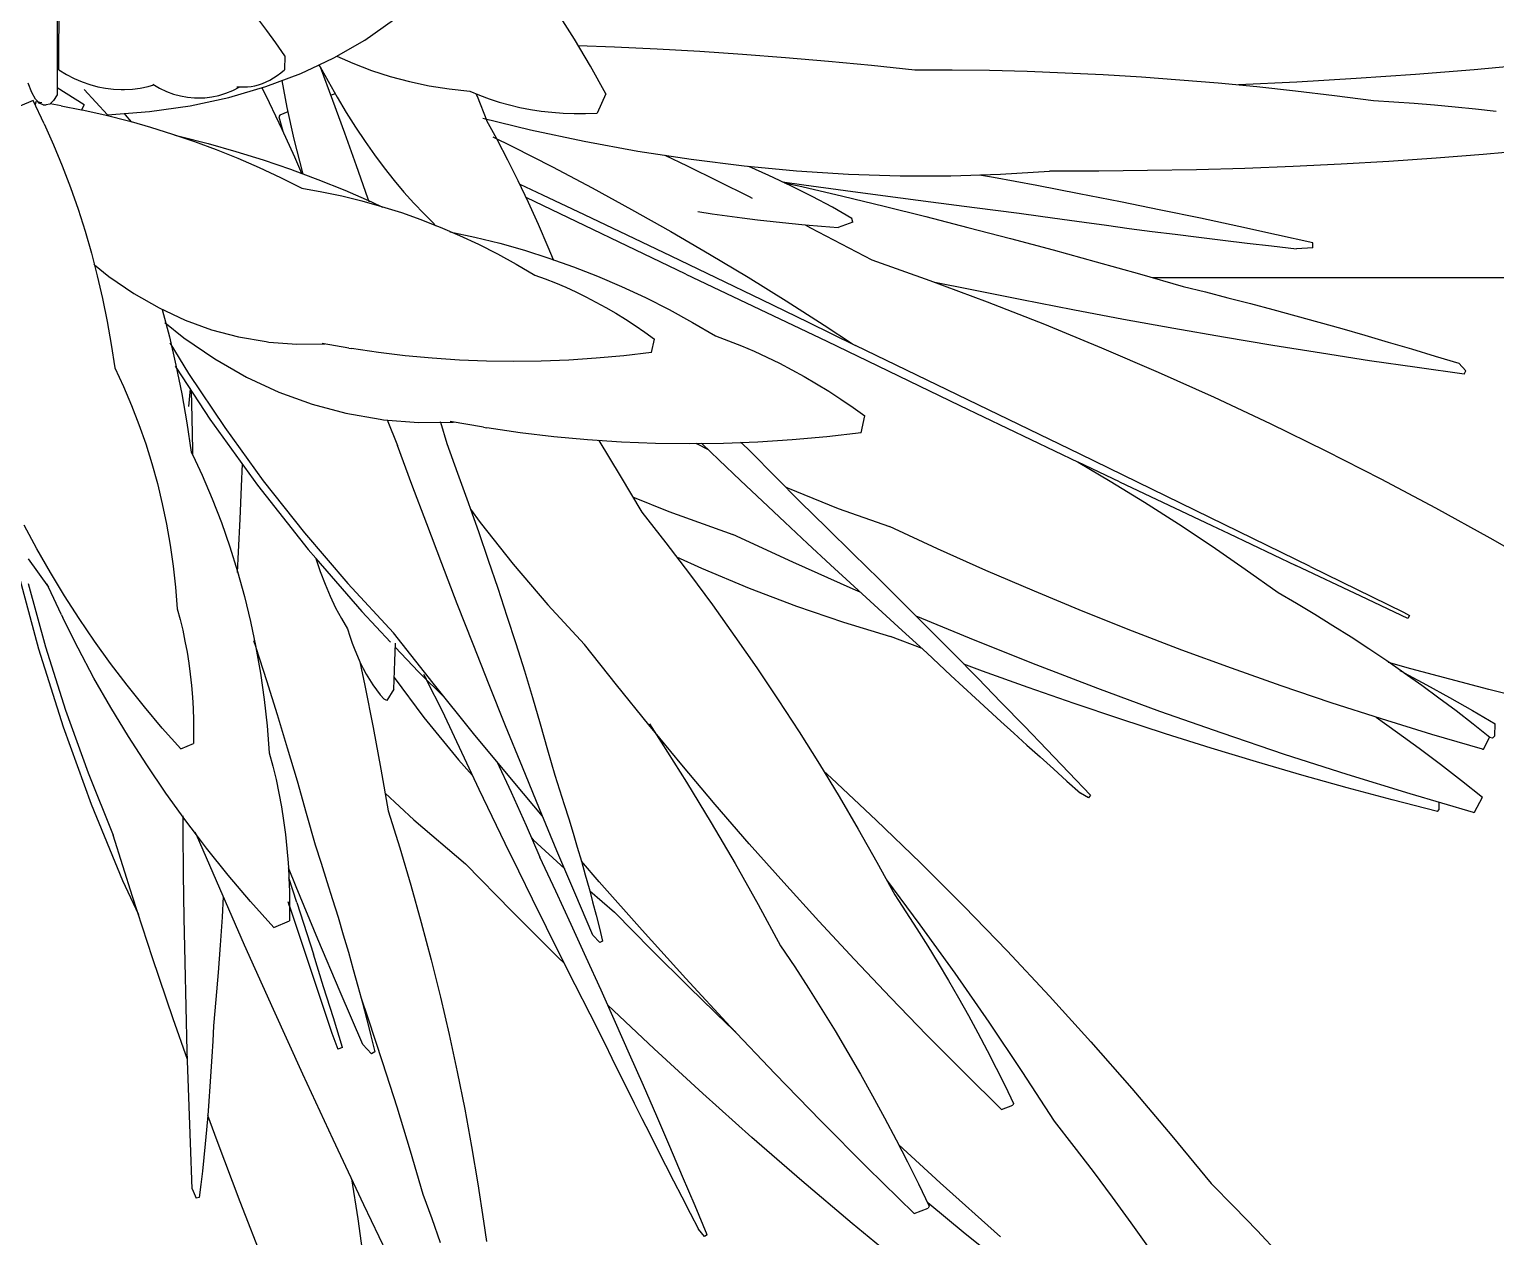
# Model space of a CAD drawing. Header units: metres. Extents: x 244.4 to 340.3, y -4.1 to 64.3.
# Drawn here: x 299.4045 to 299.8559, y 40.5047 to 40.8763 of the extents above; entities that cross this region are included whole.
import ezdxf

# ---------------------------------------------------------------- set-up
doc = ezdxf.new("R2010")
doc.units = ezdxf.units.M
doc.layers.add('Edges', color=7, linetype='Continuous')

msp = doc.modelspace()

# ---------------------------------------------------------------- linework, layer by layer
at = {"layer": 'Edges'}
for p, q in [((299.41357, 40.86388), (299.41373, 40.89042)), ((299.41311, 40.88217), (299.41308, 40.85619)), ((299.47763, 40.87601), (299.47486, 40.87962)), ((299.50776, 40.87302), (299.51665, 40.87925)), ((299.57237, 40.87328), (299.56733, 40.88122)), ((299.48039, 40.87218), (299.47763, 40.87601)), ((299.57725, 40.86504), (299.57237, 40.87328)), ((299.48314, 40.86813), (299.48039, 40.87218)), ((299.49822, 40.86751), (299.50776, 40.87302)), ((299.57349, 40.87138), (299.5847, 40.87095)), ((299.5847, 40.87095), (299.59777, 40.87033)), ((299.59777, 40.87033), (299.61089, 40.86957)), ((299.61089, 40.86957), (299.62406, 40.86869)), ((299.62406, 40.86869), (299.63727, 40.86769)), ((299.48314, 40.86813), (299.48312, 40.86389)), ((299.48806, 40.86272), (299.49356, 40.86531)), ((299.49356, 40.86531), (299.49377, 40.86541)), ((299.49409, 40.86475), (299.49356, 40.86531)), ((299.49377, 40.86541), (299.49822, 40.86751)), ((299.49377, 40.86541), (299.49409, 40.86475)), ((299.49409, 40.86475), (299.49786, 40.85455)), ((299.49409, 40.86475), (299.49648, 40.8604)), ((299.49919, 40.86807), (299.50412, 40.86587)), ((299.50412, 40.86587), (299.5098, 40.8637)), ((299.58197, 40.85651), (299.57725, 40.86504)), ((299.63727, 40.86769), (299.65051, 40.86655)), ((299.65051, 40.86655), (299.6638, 40.86529)), ((299.6638, 40.86529), (299.67712, 40.8639)), ((299.86733, 40.8655), (299.84933, 40.86388)), ((299.40529, 40.85688), (299.40413, 40.85971)), ((299.41357, 40.86388), (299.41597, 40.86244)), ((299.41597, 40.86244), (299.41837, 40.8612)), ((299.41837, 40.8612), (299.42077, 40.86015)), ((299.42077, 40.86015), (299.42318, 40.8593)), ((299.4751, 40.85927), (299.47625, 40.85966)), ((299.47625, 40.85966), (299.4774, 40.86014)), ((299.47728, 40.85868), (299.48806, 40.86272)), ((299.4774, 40.86014), (299.47854, 40.86072)), ((299.47854, 40.86072), (299.47969, 40.86138)), ((299.47969, 40.86138), (299.48083, 40.86212)), ((299.48083, 40.86212), (299.48198, 40.86296)), ((299.48198, 40.86296), (299.48312, 40.86389)), ((299.48223, 40.86053), (299.4838, 40.85227)), ((299.49648, 40.8604), (299.49926, 40.85549)), ((299.5098, 40.8637), (299.51561, 40.86182)), ((299.51561, 40.86182), (299.52155, 40.86024)), ((299.52155, 40.86024), (299.52762, 40.85896)), ((299.67712, 40.8639), (299.68859, 40.86388)), ((299.68859, 40.86388), (299.70013, 40.86371)), ((299.70013, 40.86371), (299.71172, 40.86341)), ((299.71172, 40.86341), (299.72338, 40.86297)), ((299.72338, 40.86297), (299.73509, 40.86239)), ((299.73509, 40.86239), (299.74685, 40.86167)), ((299.74685, 40.86167), (299.75865, 40.86082)), ((299.75865, 40.86082), (299.7705, 40.85982)), ((299.7705, 40.85982), (299.7824, 40.85869)), ((299.79468, 40.8601), (299.77669, 40.85923)), ((299.81301, 40.86118), (299.79468, 40.8601)), ((299.83122, 40.86244), (299.81301, 40.86118)), ((299.84933, 40.86388), (299.83122, 40.86244)), ((299.40644, 40.85483), (299.40529, 40.85688)), ((299.41308, 40.85619), (299.41198, 40.85437)), ((299.42145, 40.85307), (299.41309, 40.85834)), ((299.42135, 40.85777), (299.42856, 40.84998)), ((299.42318, 40.8593), (299.42559, 40.85864)), ((299.42559, 40.85864), (299.428, 40.85817)), ((299.428, 40.85817), (299.43041, 40.8579)), ((299.43041, 40.8579), (299.43282, 40.85782)), ((299.43282, 40.85782), (299.43381, 40.85782)), ((299.43381, 40.85782), (299.43623, 40.85793)), ((299.43623, 40.85793), (299.43864, 40.85825)), ((299.43864, 40.85825), (299.44106, 40.85875)), ((299.44106, 40.85875), (299.44283, 40.85926)), ((299.44249, 40.85946), (299.44463, 40.85823)), ((299.44463, 40.85823), (299.44678, 40.85721)), ((299.44678, 40.85721), (299.44894, 40.8564)), ((299.44894, 40.8564), (299.45109, 40.85581)), ((299.45109, 40.85581), (299.45325, 40.85542)), ((299.45325, 40.85542), (299.45541, 40.85525)), ((299.454, 40.85281), (299.46592, 40.85537)), ((299.45541, 40.85525), (299.4564, 40.85524)), ((299.4564, 40.85524), (299.45856, 40.85528)), ((299.45856, 40.85528), (299.46072, 40.85553)), ((299.46072, 40.85553), (299.46289, 40.85599)), ((299.46289, 40.85599), (299.46505, 40.85666)), ((299.46505, 40.85666), (299.46721, 40.85754)), ((299.46592, 40.85537), (299.47728, 40.85868)), ((299.46721, 40.85754), (299.4693, 40.85859)), ((299.46838, 40.85863), (299.46953, 40.85858)), ((299.46953, 40.85858), (299.47051, 40.85858)), ((299.47051, 40.85858), (299.47166, 40.85862)), ((299.47166, 40.85862), (299.47281, 40.85875)), ((299.47281, 40.85875), (299.47396, 40.85896)), ((299.47396, 40.85896), (299.4751, 40.85927)), ((299.47848, 40.85366), (299.47615, 40.85835)), ((299.4973, 40.85607), (299.4974, 40.85602)), ((299.4974, 40.85602), (299.49733, 40.85599)), ((299.49868, 40.85651), (299.4974, 40.85602)), ((299.49926, 40.85549), (299.50209, 40.85076)), ((299.52762, 40.85896), (299.53381, 40.85798)), ((299.53381, 40.85798), (299.54012, 40.8573)), ((299.54012, 40.8573), (299.5431, 40.85605)), ((299.54198, 40.85657), (299.542, 40.85651)), ((299.542, 40.85651), (299.54235, 40.85575)), ((299.54235, 40.85575), (299.54538, 40.84817)), ((299.5431, 40.85605), (299.54612, 40.85492)), ((299.58197, 40.85651), (299.57931, 40.85055)), ((299.7824, 40.85869), (299.79433, 40.85741)), ((299.79433, 40.85741), (299.80629, 40.856)), ((299.80629, 40.856), (299.81829, 40.85446)), ((299.40571, 40.85439), (299.40164, 40.85268)), ((299.40912, 40.84725), (299.40571, 40.85439)), ((299.40655, 40.85408), (299.40633, 40.85308)), ((299.40721, 40.85397), (299.40644, 40.85483)), ((299.40655, 40.85408), (299.4084, 40.85377)), ((299.40759, 40.85355), (299.40721, 40.85397)), ((299.40873, 40.85304), (299.40759, 40.85355)), ((299.40873, 40.85304), (299.40973, 40.85305)), ((299.41086, 40.85332), (299.40973, 40.85305)), ((299.41089, 40.85335), (299.41086, 40.85332)), ((299.41198, 40.85437), (299.41089, 40.85335)), ((299.41435, 40.85278), (299.41089, 40.85335)), ((299.41435, 40.85278), (299.42058, 40.85153)), ((299.42145, 40.85307), (299.42058, 40.85153)), ((299.42058, 40.85153), (299.42127, 40.85143)), ((299.42127, 40.85143), (299.42815, 40.84989)), ((299.42856, 40.84998), (299.44153, 40.85102)), ((299.44153, 40.85102), (299.454, 40.85281)), ((299.48238, 40.84545), (299.47848, 40.85366)), ((299.4841, 40.85091), (299.48159, 40.84994)), ((299.4838, 40.85227), (299.48598, 40.84248)), ((299.49786, 40.85455), (299.50154, 40.84443)), ((299.50209, 40.85076), (299.50495, 40.8462)), ((299.54612, 40.85492), (299.5492, 40.85392)), ((299.5492, 40.85392), (299.55234, 40.85304)), ((299.55234, 40.85304), (299.55553, 40.85229)), ((299.55553, 40.85229), (299.55877, 40.85166)), ((299.55877, 40.85166), (299.56206, 40.85117)), ((299.56206, 40.85117), (299.56541, 40.85079)), ((299.56541, 40.85079), (299.56881, 40.85054)), ((299.81829, 40.85446), (299.82454, 40.85405)), ((299.82454, 40.85405), (299.83081, 40.85358)), ((299.83081, 40.85358), (299.8371, 40.85305)), ((299.8371, 40.85305), (299.84341, 40.85247)), ((299.84341, 40.85247), (299.84973, 40.85183)), ((299.84973, 40.85183), (299.85607, 40.85113)), ((299.40912, 40.84725), (299.41198, 40.84081)), ((299.42815, 40.84989), (299.435, 40.84815)), ((299.43369, 40.85039), (299.43454, 40.84937)), ((299.43454, 40.84937), (299.43596, 40.84778)), ((299.435, 40.84815), (299.43584, 40.84791)), ((299.43584, 40.84791), (299.44181, 40.84623)), ((299.44181, 40.84623), (299.44858, 40.84411)), ((299.48159, 40.84994), (299.48132, 40.8494)), ((299.48132, 40.8494), (299.48259, 40.84498)), ((299.50495, 40.8462), (299.50786, 40.84184)), ((299.54413, 40.84902), (299.55882, 40.84544)), ((299.54839, 40.84266), (299.54538, 40.84817)), ((299.56881, 40.85054), (299.57226, 40.85042)), ((299.57226, 40.85042), (299.57576, 40.85042)), ((299.57576, 40.85042), (299.57931, 40.85055)), ((299.44858, 40.84411), (299.45532, 40.84181)), ((299.44932, 40.84371), (299.45102, 40.84333)), ((299.45102, 40.84333), (299.45957, 40.84117)), ((299.45532, 40.84181), (299.46201, 40.83932)), ((299.48622, 40.83698), (299.48238, 40.84545)), ((299.48598, 40.84248), (299.48858, 40.83219)), ((299.50154, 40.84443), (299.50513, 40.83442)), ((299.50786, 40.84184), (299.5108, 40.83765)), ((299.54717, 40.84326), (299.55329, 40.84024)), ((299.54864, 40.8422), (299.54839, 40.84266)), ((299.55186, 40.83603), (299.54864, 40.8422)), ((299.55882, 40.84544), (299.57532, 40.84191)), ((299.57532, 40.84191), (299.5918, 40.83886)), ((299.41198, 40.84081), (299.41467, 40.83429)), ((299.45957, 40.84117), (299.46807, 40.83877)), ((299.46201, 40.83932), (299.46866, 40.83663)), ((299.46807, 40.83877), (299.47653, 40.83613)), ((299.5108, 40.83765), (299.51377, 40.83365)), ((299.55329, 40.84024), (299.56558, 40.83397)), ((299.5918, 40.83886), (299.60821, 40.83632)), ((299.60011, 40.83757), (299.60701, 40.83429)), ((299.85209, 40.83784), (299.83758, 40.83668)), ((299.8665, 40.83914), (299.85209, 40.83784)), ((299.41467, 40.83429), (299.41718, 40.82769)), ((299.46866, 40.83663), (299.47527, 40.83376)), ((299.47527, 40.83376), (299.48184, 40.8307)), ((299.47653, 40.83613), (299.48494, 40.83325)), ((299.48494, 40.83325), (299.48839, 40.83197)), ((299.48839, 40.83197), (299.48622, 40.83698)), ((299.50513, 40.83442), (299.50862, 40.82449)), ((299.51377, 40.83365), (299.51679, 40.82984)), ((299.55503, 40.82965), (299.55186, 40.83603)), ((299.56558, 40.83397), (299.5778, 40.82752)), ((299.60701, 40.83429), (299.62608, 40.82491)), ((299.60821, 40.83632), (299.62452, 40.83427)), ((299.62452, 40.83427), (299.64071, 40.83274)), ((299.6322, 40.83137), (299.62597, 40.83414)), ((299.64071, 40.83274), (299.65673, 40.83171)), ((299.7035, 40.8317), (299.71855, 40.83272)), ((299.7337, 40.8327), (299.71855, 40.83272)), ((299.74877, 40.83283), (299.7337, 40.8327)), ((299.76377, 40.83311), (299.74877, 40.83283)), ((299.7787, 40.83353), (299.76377, 40.83311)), ((299.79354, 40.8341), (299.7787, 40.83353)), ((299.80831, 40.83481), (299.79354, 40.8341)), ((299.82299, 40.83567), (299.80831, 40.83481)), ((299.83758, 40.83668), (299.82299, 40.83567)), ((299.48184, 40.8307), (299.48836, 40.82745)), ((299.48839, 40.83197), (299.48867, 40.83186)), ((299.48858, 40.83219), (299.48867, 40.83186)), ((299.48867, 40.83186), (299.49329, 40.83014)), ((299.49329, 40.83014), (299.5016, 40.82679)), ((299.51679, 40.82984), (299.51983, 40.82621)), ((299.55815, 40.82307), (299.55503, 40.82965)), ((299.55549, 40.82867), (299.56254, 40.82535)), ((299.63896, 40.82817), (299.6322, 40.83137)), ((299.6364, 40.82938), (299.64298, 40.82845)), ((299.63698, 40.82911), (299.64231, 40.8279)), ((299.64547, 40.8249), (299.63896, 40.82817)), ((299.64298, 40.82845), (299.65574, 40.82668)), ((299.65673, 40.83171), (299.67256, 40.83119)), ((299.67256, 40.83119), (299.68816, 40.83119)), ((299.68816, 40.83119), (299.7035, 40.8317)), ((299.70134, 40.8307), (299.69704, 40.83148)), ((299.71466, 40.82821), (299.70134, 40.8307)), ((299.7277, 40.82572), (299.71466, 40.82821)), ((299.41718, 40.82769), (299.41951, 40.821)), ((299.48836, 40.82745), (299.49457, 40.82636)), ((299.49457, 40.82636), (299.50074, 40.82506)), ((299.50074, 40.82506), (299.50688, 40.82355)), ((299.5016, 40.82679), (299.50985, 40.8232)), ((299.50688, 40.82355), (299.51298, 40.82183)), ((299.50862, 40.82449), (299.50893, 40.8236)), ((299.50893, 40.8236), (299.50905, 40.82326)), ((299.51983, 40.82621), (299.52292, 40.82277)), ((299.60661, 40.80096), (299.55746, 40.82453)), ((299.56254, 40.82535), (299.57533, 40.8193)), ((299.5778, 40.82752), (299.58993, 40.8209)), ((299.62608, 40.82491), (299.62707, 40.8244)), ((299.64231, 40.8279), (299.65492, 40.82494)), ((299.65172, 40.82155), (299.64547, 40.8249)), ((299.65492, 40.82494), (299.66766, 40.82187)), ((299.65574, 40.82668), (299.66875, 40.82493)), ((299.66875, 40.82493), (299.682, 40.82319)), ((299.74044, 40.82321), (299.7277, 40.82572)), ((299.41951, 40.821), (299.42166, 40.81424)), ((299.50985, 40.8232), (299.51324, 40.82162)), ((299.51298, 40.82183), (299.51904, 40.81991)), ((299.51904, 40.81991), (299.52505, 40.81778)), ((299.52292, 40.82277), (299.52604, 40.81952)), ((299.52604, 40.81952), (299.52919, 40.81645)), ((299.56123, 40.81629), (299.55815, 40.82307)), ((299.57533, 40.8193), (299.58849, 40.81304)), ((299.58993, 40.8209), (299.60197, 40.81411)), ((299.61033, 40.82026), (299.61477, 40.81957)), ((299.61477, 40.81957), (299.61931, 40.81891)), ((299.65771, 40.81812), (299.65172, 40.82155)), ((299.66766, 40.82187), (299.6805, 40.81869)), ((299.682, 40.82319), (299.69548, 40.82147)), ((299.69548, 40.82147), (299.70919, 40.81976)), ((299.70919, 40.81976), (299.71576, 40.81881)), ((299.75288, 40.8207), (299.74044, 40.82321)), ((299.76502, 40.81817), (299.75288, 40.8207)), ((299.52505, 40.81778), (299.52939, 40.81608)), ((299.52919, 40.81645), (299.52939, 40.81608)), ((299.52939, 40.81608), (299.52952, 40.81584)), ((299.52939, 40.81608), (299.53102, 40.81545)), ((299.53102, 40.81545), (299.53694, 40.81291)), ((299.56425, 40.80931), (299.56123, 40.81629)), ((299.61931, 40.81891), (299.62394, 40.81829)), ((299.62394, 40.81829), (299.62866, 40.81771)), ((299.62866, 40.81771), (299.63347, 40.81715)), ((299.63347, 40.81715), (299.63836, 40.81664)), ((299.63836, 40.81664), (299.64334, 40.81616)), ((299.64334, 40.81616), (299.64841, 40.81571)), ((299.64334, 40.81616), (299.64504, 40.81526)), ((299.64504, 40.81526), (299.66388, 40.80535)), ((299.64841, 40.81571), (299.65355, 40.8153)), ((299.65799, 40.81694), (299.65355, 40.8153)), ((299.65799, 40.81694), (299.65771, 40.81812)), ((299.6805, 40.81869), (299.69345, 40.81538)), ((299.69345, 40.81538), (299.70651, 40.81197)), ((299.71576, 40.81881), (299.72242, 40.81787)), ((299.72242, 40.81787), (299.7292, 40.81693)), ((299.7292, 40.81693), (299.73607, 40.816)), ((299.73607, 40.816), (299.74304, 40.81507)), ((299.74304, 40.81507), (299.75012, 40.81415)), ((299.77686, 40.81564), (299.76502, 40.81817)), ((299.7884, 40.81311), (299.77686, 40.81564)), ((299.42166, 40.81424), (299.42363, 40.80741)), ((299.53396, 40.81396), (299.54165, 40.81234)), ((299.53694, 40.81291), (299.54282, 40.81016)), ((299.54165, 40.81234), (299.54931, 40.81046)), ((299.54282, 40.81016), (299.54864, 40.80721)), ((299.54931, 40.81046), (299.55692, 40.80831)), ((299.58849, 40.81304), (299.60198, 40.80659)), ((299.60197, 40.81411), (299.61392, 40.80714)), ((299.70651, 40.81197), (299.71968, 40.80845)), ((299.75012, 40.81415), (299.75729, 40.81324)), ((299.75729, 40.81324), (299.76456, 40.81233)), ((299.76456, 40.81233), (299.77192, 40.81143)), ((299.77192, 40.81143), (299.77938, 40.81054)), ((299.77938, 40.81054), (299.78693, 40.80965)), ((299.79963, 40.81057), (299.7884, 40.81311)), ((299.79959, 40.80904), (299.79963, 40.81057)), ((299.42363, 40.80741), (299.42543, 40.80049)), ((299.54864, 40.80721), (299.55441, 40.80406)), ((299.55692, 40.80831), (299.56448, 40.80591)), ((299.56587, 40.80542), (299.56425, 40.80931)), ((299.56448, 40.80591), (299.57199, 40.80325)), ((299.60198, 40.80659), (299.6158, 40.79994)), ((299.61392, 40.80714), (299.62578, 40.80001)), ((299.71968, 40.80845), (299.73294, 40.80481)), ((299.78693, 40.80965), (299.79458, 40.80877)), ((299.79959, 40.80904), (299.79458, 40.80877)), ((299.42434, 40.80402), (299.42456, 40.80385)), ((299.42456, 40.80385), (299.42904, 40.80025)), ((299.55441, 40.80406), (299.56013, 40.80071)), ((299.56596, 40.80519), (299.56587, 40.80542)), ((299.57199, 40.80325), (299.57944, 40.80034)), ((299.60661, 40.80096), (299.64998, 40.78031)), ((299.66388, 40.80535), (299.68169, 40.79905)), ((299.73294, 40.80481), (299.74629, 40.80106)), ((299.74629, 40.80106), (299.75974, 40.79721)), ((299.42543, 40.80049), (299.42705, 40.7935)), ((299.42904, 40.80025), (299.43664, 40.79504)), ((299.56013, 40.80071), (299.56332, 40.79954)), ((299.56332, 40.79954), (299.56648, 40.79828)), ((299.56648, 40.79828), (299.56963, 40.79693)), ((299.56963, 40.79693), (299.57275, 40.7955)), ((299.57944, 40.80034), (299.58683, 40.79717)), ((299.58683, 40.79717), (299.59417, 40.79374)), ((299.6158, 40.79994), (299.6299, 40.79313)), ((299.62578, 40.80001), (299.63754, 40.79272)), ((299.68169, 40.79905), (299.6994, 40.79244)), ((299.69416, 40.79621), (299.68328, 40.79845)), ((299.75013, 40.79996), (300.4724, 40.79996)), ((299.75974, 40.79721), (299.76657, 40.79549)), ((299.42705, 40.7935), (299.42849, 40.78644)), ((299.43664, 40.79504), (299.44445, 40.79057)), ((299.57275, 40.7955), (299.57585, 40.79399)), ((299.57585, 40.79399), (299.57893, 40.79238)), ((299.57893, 40.79238), (299.58199, 40.7907)), ((299.59417, 40.79374), (299.60144, 40.79006)), ((299.6299, 40.79313), (299.64427, 40.78616)), ((299.63754, 40.79272), (299.6492, 40.78525)), ((299.71004, 40.79303), (299.69416, 40.79621)), ((299.6994, 40.79244), (299.71702, 40.78554)), ((299.72579, 40.78998), (299.71004, 40.79303)), ((299.76657, 40.79549), (299.77346, 40.79373)), ((299.77346, 40.79373), (299.78039, 40.79192)), ((299.44445, 40.79057), (299.45245, 40.78685)), ((299.44543, 40.79012), (299.44762, 40.78167)), ((299.58199, 40.7907), (299.58503, 40.78893)), ((299.58503, 40.78893), (299.58805, 40.78707)), ((299.60144, 40.79006), (299.60865, 40.78612)), ((299.74138, 40.78705), (299.72579, 40.78998)), ((299.78039, 40.79192), (299.78736, 40.79006)), ((299.78736, 40.79006), (299.79437, 40.78816)), ((299.79437, 40.78816), (299.80143, 40.78621)), ((299.42849, 40.78644), (299.42975, 40.77931)), ((299.44627, 40.78608), (299.45212, 40.78137)), ((299.45245, 40.78685), (299.46062, 40.78387)), ((299.46062, 40.78387), (299.46894, 40.78166)), ((299.58805, 40.78707), (299.59104, 40.78513)), ((299.59104, 40.78513), (299.59401, 40.7831)), ((299.59401, 40.7831), (299.59695, 40.78099)), ((299.60865, 40.78612), (299.61579, 40.78194)), ((299.64427, 40.78616), (299.65886, 40.77904)), ((299.6492, 40.78525), (299.65795, 40.77948)), ((299.71702, 40.78554), (299.73455, 40.77834)), ((299.75683, 40.78425), (299.74138, 40.78705)), ((299.77212, 40.78158), (299.75683, 40.78425)), ((299.80143, 40.78621), (299.80852, 40.78421)), ((299.80852, 40.78421), (299.81565, 40.78217)), ((299.42975, 40.77931), (299.43082, 40.77211)), ((299.44762, 40.78167), (299.44964, 40.77294)), ((299.4478, 40.77985), (299.45354, 40.77041)), ((299.45212, 40.78137), (299.46162, 40.77487)), ((299.46894, 40.78166), (299.47741, 40.78021)), ((299.47741, 40.78021), (299.47826, 40.78007)), ((299.47826, 40.78007), (299.48684, 40.77939)), ((299.48684, 40.77939), (299.49549, 40.77948)), ((299.50287, 40.77819), (299.49467, 40.77962)), ((299.59606, 40.77686), (299.59695, 40.78099)), ((299.61579, 40.78194), (299.61976, 40.78047)), ((299.61976, 40.78047), (299.62371, 40.7789)), ((299.62371, 40.7789), (299.62764, 40.77723)), ((299.64998, 40.78031), (299.69092, 40.76059)), ((299.72799, 40.74555), (299.65886, 40.77904)), ((299.78727, 40.77904), (299.77212, 40.78158)), ((299.80225, 40.77663), (299.78727, 40.77904)), ((299.81565, 40.78217), (299.82282, 40.78008)), ((299.82282, 40.78008), (299.83003, 40.77795)), ((299.46162, 40.77487), (299.47137, 40.76928)), ((299.50287, 40.77819), (299.50373, 40.77805)), ((299.51197, 40.77684), (299.50373, 40.77805)), ((299.52025, 40.77586), (299.51197, 40.77684)), ((299.52856, 40.77509), (299.52025, 40.77586)), ((299.5369, 40.77454), (299.52856, 40.77509)), ((299.54527, 40.77421), (299.5369, 40.77454)), ((299.55367, 40.7741), (299.54527, 40.77421)), ((299.5621, 40.77421), (299.55367, 40.7741)), ((299.57055, 40.77454), (299.5621, 40.77421)), ((299.57903, 40.7751), (299.57055, 40.77454)), ((299.58753, 40.77587), (299.57903, 40.7751)), ((299.59606, 40.77686), (299.58753, 40.77587)), ((299.62764, 40.77723), (299.63154, 40.77544)), ((299.63154, 40.77544), (299.63541, 40.77355)), ((299.73455, 40.77834), (299.75197, 40.77085)), ((299.81708, 40.77434), (299.80225, 40.77663)), ((299.83174, 40.77219), (299.81708, 40.77434)), ((299.83003, 40.77795), (299.83727, 40.77577)), ((299.83727, 40.77577), (299.84454, 40.77355)), ((299.43082, 40.77211), (299.43349, 40.76639)), ((299.44944, 40.77261), (299.44983, 40.77202)), ((299.44964, 40.77294), (299.45144, 40.76413)), ((299.44983, 40.77202), (299.46013, 40.75632)), ((299.45354, 40.77041), (299.46466, 40.75373)), ((299.63541, 40.77355), (299.63926, 40.77155)), ((299.63926, 40.77155), (299.64308, 40.76944)), ((299.64308, 40.76944), (299.64687, 40.76723)), ((299.75197, 40.77085), (299.76929, 40.76307)), ((299.84624, 40.77016), (299.83174, 40.77219)), ((299.84674, 40.77126), (299.84454, 40.77355)), ((299.84624, 40.77016), (299.84674, 40.77126)), ((299.43349, 40.76639), (299.43597, 40.76059)), ((299.45399, 40.76568), (299.4535, 40.76027)), ((299.45466, 40.75672), (299.4544, 40.76505)), ((299.47137, 40.76928), (299.48136, 40.76463)), ((299.64687, 40.76723), (299.65064, 40.76491)), ((299.65064, 40.76491), (299.65437, 40.76249)), ((299.43597, 40.76059), (299.43825, 40.75469)), ((299.45144, 40.76413), (299.45301, 40.75522)), ((299.48136, 40.76463), (299.49156, 40.76092)), ((299.49156, 40.76092), (299.50195, 40.75816)), ((299.65437, 40.76249), (299.65808, 40.75996)), ((299.69092, 40.76059), (299.72739, 40.74314)), ((299.76929, 40.76307), (299.78649, 40.755)), ((299.45481, 40.74681), (299.45466, 40.75672)), ((299.46013, 40.75632), (299.47476, 40.73603)), ((299.50195, 40.75816), (299.51251, 40.75635)), ((299.51251, 40.75635), (299.51358, 40.75617)), ((299.51358, 40.75617), (299.52429, 40.75532)), ((299.51466, 40.75618), (299.5147, 40.75609)), ((299.5147, 40.75609), (299.51787, 40.74828)), ((299.65808, 40.75996), (299.66175, 40.75733)), ((299.66063, 40.75217), (299.66175, 40.75733)), ((299.43825, 40.75469), (299.44034, 40.74872)), ((299.45301, 40.75522), (299.45436, 40.74623)), ((299.46466, 40.75373), (299.47654, 40.73737)), ((299.52429, 40.75532), (299.53509, 40.75543)), ((299.531, 40.75558), (299.53105, 40.75539)), ((299.53105, 40.75539), (299.53301, 40.7488)), ((299.54431, 40.75383), (299.53406, 40.75561)), ((299.54431, 40.75383), (299.54537, 40.75365)), ((299.55566, 40.75215), (299.54537, 40.75365)), ((299.56599, 40.75091), (299.55566, 40.75215)), ((299.66063, 40.75217), (299.65, 40.75093)), ((299.78649, 40.755), (299.80358, 40.74664)), ((299.44034, 40.74872), (299.44224, 40.74265)), ((299.45481, 40.74525), (299.45481, 40.74681)), ((299.5223, 40.73625), (299.51787, 40.74828)), ((299.53301, 40.7488), (299.53637, 40.73969)), ((299.57637, 40.74995), (299.56599, 40.75091)), ((299.58678, 40.74927), (299.57637, 40.74995)), ((299.57975, 40.74984), (299.57982, 40.74973)), ((299.57982, 40.74973), (299.58641, 40.73889)), ((299.59723, 40.74886), (299.58678, 40.74927)), ((299.60772, 40.74872), (299.59723, 40.74886)), ((299.61824, 40.74886), (299.60772, 40.74872)), ((299.60978, 40.74894), (299.61014, 40.74875)), ((299.61014, 40.74875), (299.61344, 40.74705)), ((299.61144, 40.74896), (299.61164, 40.74877)), ((299.61164, 40.74877), (299.61681, 40.74381)), ((299.6288, 40.74928), (299.61824, 40.74886)), ((299.62349, 40.74929), (299.6237, 40.74908)), ((299.6237, 40.74908), (299.62637, 40.74648)), ((299.63938, 40.74996), (299.6288, 40.74928)), ((299.65, 40.75093), (299.63938, 40.74996)), ((299.44224, 40.74265), (299.44395, 40.7365)), ((299.45436, 40.74623), (299.45481, 40.74525)), ((299.45481, 40.74525), (299.45769, 40.7391)), ((299.47, 40.74263), (299.46975, 40.73564)), ((299.61681, 40.74381), (299.62344, 40.7375)), ((299.62637, 40.74648), (299.63435, 40.73852)), ((299.72739, 40.74314), (299.73727, 40.73727)), ((299.74016, 40.73707), (299.72739, 40.74314)), ((299.79881, 40.71102), (299.72799, 40.74555)), ((299.80358, 40.74664), (299.82055, 40.73799)), ((299.45769, 40.7391), (299.46078, 40.73185)), ((299.53637, 40.73969), (299.53961, 40.73068)), ((299.58641, 40.73889), (299.59303, 40.72768)), ((299.63435, 40.73852), (299.64182, 40.73089)), ((299.82055, 40.73799), (299.83739, 40.72907)), ((299.44395, 40.7365), (299.44546, 40.73027)), ((299.46975, 40.73564), (299.46932, 40.72551)), ((299.47476, 40.73603), (299.49035, 40.71627)), ((299.47654, 40.73737), (299.48918, 40.72137)), ((299.52684, 40.72411), (299.5223, 40.73625)), ((299.62344, 40.7375), (299.63019, 40.7311)), ((299.63729, 40.73552), (299.63795, 40.73522)), ((299.63795, 40.73522), (299.65349, 40.72889)), ((299.73727, 40.73727), (299.74782, 40.73077)), ((299.74016, 40.73707), (299.76854, 40.72362)), ((299.44546, 40.73027), (299.44677, 40.72397)), ((299.46078, 40.73185), (299.46363, 40.72449)), ((299.53961, 40.73068), (299.54034, 40.72864)), ((299.59023, 40.73242), (299.6014, 40.72787)), ((299.63019, 40.7311), (299.63707, 40.72464)), ((299.65006, 40.72287), (299.64182, 40.73089)), ((299.65349, 40.72889), (299.66929, 40.7233)), ((299.74782, 40.73077), (299.75826, 40.72408)), ((299.83739, 40.72907), (299.8541, 40.71986)), ((299.46363, 40.72449), (299.46624, 40.71703)), ((299.46932, 40.72551), (299.46884, 40.71551)), ((299.54034, 40.72864), (299.54334, 40.72451)), ((299.54034, 40.72864), (299.54276, 40.72178)), ((299.54334, 40.72451), (299.55346, 40.71169)), ((299.59303, 40.72768), (299.60045, 40.71825)), ((299.6014, 40.72787), (299.62112, 40.72089)), ((299.63707, 40.72464), (299.64407, 40.7181)), ((299.40685, 40.71639), (299.40291, 40.72374)), ((299.44677, 40.72397), (299.44789, 40.71758)), ((299.48918, 40.72137), (299.50255, 40.70576)), ((299.53149, 40.71187), (299.52684, 40.72411)), ((299.54276, 40.72178), (299.5458, 40.71299)), ((299.63959, 40.71233), (299.62112, 40.72089)), ((299.65815, 40.71493), (299.65006, 40.72287)), ((299.68408, 40.71645), (299.66929, 40.7233)), ((299.75826, 40.72408), (299.76859, 40.71722)), ((299.76854, 40.72362), (299.7738, 40.7211)), ((299.7738, 40.7211), (299.79444, 40.71127)), ((299.8541, 40.71986), (299.87067, 40.71038)), ((299.41099, 40.70914), (299.40685, 40.71639)), ((299.44789, 40.71758), (299.44882, 40.71112)), ((299.46624, 40.71703), (299.46861, 40.70946)), ((299.46884, 40.71551), (299.46849, 40.70918)), ((299.49035, 40.71627), (299.49268, 40.71357)), ((299.60045, 40.71825), (299.6077, 40.70874)), ((299.64407, 40.7181), (299.65119, 40.71149)), ((299.69896, 40.7098), (299.68408, 40.71645)), ((299.76859, 40.71722), (299.77881, 40.71018)), ((299.40412, 40.71337), (299.4104, 40.70459)), ((299.44882, 40.71112), (299.44955, 40.70458)), ((299.49268, 40.71357), (299.4927, 40.71348)), ((299.4927, 40.71348), (299.49407, 40.70942)), ((299.4927, 40.71348), (299.50687, 40.6971)), ((299.53625, 40.69953), (299.53149, 40.71187)), ((299.5458, 40.71299), (299.54873, 40.7043)), ((299.55346, 40.71169), (299.56417, 40.69918)), ((299.60371, 40.71396), (299.61145, 40.71044)), ((299.65817, 40.70404), (299.63959, 40.71233)), ((299.65119, 40.71149), (299.65843, 40.70482)), ((299.66611, 40.70707), (299.65815, 40.71493)), ((299.81441, 40.70182), (299.79444, 40.71127)), ((299.79881, 40.71102), (299.82754, 40.69694)), ((299.4009, 40.70978), (299.40736, 40.68561)), ((299.41532, 40.70199), (299.41099, 40.70914)), ((299.46861, 40.70946), (299.47074, 40.70178)), ((299.49407, 40.70942), (299.49554, 40.70553)), ((299.6077, 40.70874), (299.61479, 40.69915)), ((299.61145, 40.71044), (299.62607, 40.70434)), ((299.67392, 40.69931), (299.66611, 40.70707)), ((299.71392, 40.70336), (299.69896, 40.7098)), ((299.77881, 40.71018), (299.78891, 40.70297)), ((299.40421, 40.70575), (299.40951, 40.68624)), ((299.4104, 40.70459), (299.40996, 40.70553)), ((299.41438, 40.69611), (299.4104, 40.70459)), ((299.41985, 40.69495), (299.41532, 40.70199)), ((299.44955, 40.70458), (299.45008, 40.69797)), ((299.47074, 40.70178), (299.47262, 40.69401)), ((299.49554, 40.70553), (299.49711, 40.70183)), ((299.49711, 40.70183), (299.4988, 40.6983)), ((299.50255, 40.70576), (299.51661, 40.69056)), ((299.54873, 40.7043), (299.55156, 40.69572)), ((299.62607, 40.70434), (299.64065, 40.6988)), ((299.66026, 40.70314), (299.65817, 40.70404)), ((299.65843, 40.70482), (299.66578, 40.69807)), ((299.72897, 40.69712), (299.71392, 40.70336)), ((299.78891, 40.70297), (299.79459, 40.69967)), ((299.82891, 40.695), (299.81441, 40.70182)), ((299.45008, 40.69797), (299.45095, 40.69469)), ((299.4988, 40.6983), (299.50059, 40.69495)), ((299.54111, 40.68709), (299.53625, 40.69953)), ((299.56417, 40.69918), (299.57543, 40.68701)), ((299.61479, 40.69915), (299.62171, 40.68949)), ((299.64065, 40.6988), (299.65517, 40.69382)), ((299.66578, 40.69807), (299.67324, 40.69127)), ((299.68159, 40.69164), (299.67392, 40.69931)), ((299.79459, 40.69967), (299.80023, 40.6963)), ((299.41438, 40.69611), (299.41484, 40.69514)), ((299.41951, 40.68584), (299.41484, 40.69514)), ((299.42458, 40.688), (299.41985, 40.69495)), ((299.45095, 40.69469), (299.45173, 40.69138)), ((299.47262, 40.69401), (299.47427, 40.68613)), ((299.50059, 40.69495), (299.50248, 40.69177)), ((299.50687, 40.6971), (299.51571, 40.68768)), ((299.55156, 40.69572), (299.55428, 40.68726)), ((299.65517, 40.69382), (299.6696, 40.68943)), ((299.69563, 40.68821), (299.67751, 40.69572)), ((299.74409, 40.69109), (299.72897, 40.69712)), ((299.80023, 40.6963), (299.80583, 40.69285)), ((299.80583, 40.69285), (299.81138, 40.68933)), ((299.82754, 40.69694), (299.82936, 40.69589)), ((299.82936, 40.69589), (299.82891, 40.695)), ((299.45173, 40.69138), (299.45244, 40.68803)), ((299.47356, 40.68824), (299.47415, 40.68646)), ((299.50248, 40.69177), (299.50317, 40.68956)), ((299.50317, 40.68956), (299.50391, 40.68742)), ((299.52885, 40.67503), (299.51661, 40.69056)), ((299.62171, 40.68949), (299.62847, 40.67976)), ((299.67938, 40.6857), (299.6696, 40.68943)), ((299.67324, 40.69127), (299.68082, 40.6844)), ((299.68912, 40.68406), (299.68159, 40.69164)), ((299.7145, 40.68068), (299.69563, 40.68821)), ((299.75928, 40.68527), (299.74409, 40.69109)), ((299.81138, 40.68933), (299.81689, 40.68573)), ((299.40736, 40.68561), (299.41492, 40.66161)), ((299.40951, 40.68624), (299.41565, 40.66679)), ((299.42442, 40.67667), (299.41951, 40.68584)), ((299.42951, 40.68116), (299.42458, 40.688)), ((299.45244, 40.68803), (299.45306, 40.68465)), ((299.45306, 40.68465), (299.45359, 40.68124)), ((299.47415, 40.68646), (299.47427, 40.68613)), ((299.47427, 40.68613), (299.47428, 40.68606)), ((299.47428, 40.68606), (299.47567, 40.67816)), ((299.47428, 40.68606), (299.47755, 40.67589)), ((299.50391, 40.68742), (299.50468, 40.68536)), ((299.50468, 40.68536), (299.50551, 40.68337)), ((299.51707, 40.68181), (299.51722, 40.68737)), ((299.51718, 40.68611), (299.52428, 40.67855)), ((299.54607, 40.67456), (299.54111, 40.68709)), ((299.55428, 40.68726), (299.5569, 40.67891)), ((299.58523, 40.67457), (299.57543, 40.68701)), ((299.68082, 40.6844), (299.6845, 40.68096)), ((299.6965, 40.67657), (299.68912, 40.68406)), ((299.77455, 40.67966), (299.75928, 40.68527)), ((299.81689, 40.68573), (299.82236, 40.68205)), ((299.43463, 40.67443), (299.42951, 40.68116)), ((299.45359, 40.68124), (299.45405, 40.6778)), ((299.50551, 40.68337), (299.50627, 40.68168)), ((299.50627, 40.68168), (299.50783, 40.67433)), ((299.50627, 40.68168), (299.50638, 40.68145)), ((299.50638, 40.68145), (299.50729, 40.67961)), ((299.50729, 40.67961), (299.50825, 40.67784)), ((299.51672, 40.67322), (299.51707, 40.68181)), ((299.62847, 40.67976), (299.63505, 40.66996)), ((299.6845, 40.68096), (299.68822, 40.67748)), ((299.69789, 40.67881), (299.69223, 40.6809)), ((299.73347, 40.67341), (299.7145, 40.68068)), ((299.78988, 40.67425), (299.77455, 40.67966)), ((299.82236, 40.68205), (299.82339, 40.68133)), ((299.8298, 40.67954), (299.82288, 40.68148)), ((299.82339, 40.68133), (299.82761, 40.67839)), ((299.85378, 40.67316), (299.8298, 40.67954)), ((299.42959, 40.66762), (299.42442, 40.67667)), ((299.45405, 40.6778), (299.45442, 40.67432)), ((299.47567, 40.67816), (299.47682, 40.67009)), ((299.47755, 40.67589), (299.48081, 40.66547)), ((299.50825, 40.67784), (299.50925, 40.67616)), ((299.50925, 40.67616), (299.5103, 40.67454)), ((299.51687, 40.6768), (299.526, 40.6645)), ((299.52428, 40.67855), (299.53251, 40.67049)), ((299.5259, 40.6779), (299.52663, 40.67646)), ((299.52663, 40.67646), (299.52683, 40.67605)), ((299.52683, 40.67605), (299.53161, 40.66652)), ((299.5413, 40.6596), (299.52885, 40.67503)), ((299.5569, 40.67891), (299.5594, 40.67068)), ((299.59521, 40.66221), (299.58523, 40.67457)), ((299.68822, 40.67748), (299.692, 40.67398)), ((299.70373, 40.66917), (299.6965, 40.67657)), ((299.71201, 40.67374), (299.69789, 40.67881)), ((299.82645, 40.67901), (299.82761, 40.67839)), ((299.82761, 40.67839), (299.82777, 40.67831)), ((299.82777, 40.67831), (299.83314, 40.67448)), ((299.82779, 40.67829), (299.83466, 40.67454)), ((299.43994, 40.6678), (299.43463, 40.67443)), ((299.45442, 40.67432), (299.45471, 40.67082)), ((299.45471, 40.67082), (299.45492, 40.66728)), ((299.47682, 40.67009), (299.47773, 40.66193)), ((299.50783, 40.67433), (299.51038, 40.66148)), ((299.5103, 40.67454), (299.51139, 40.673)), ((299.51139, 40.673), (299.51252, 40.67154)), ((299.51252, 40.67154), (299.5137, 40.67016)), ((299.51455, 40.66971), (299.5137, 40.67016)), ((299.51672, 40.67322), (299.51455, 40.66971)), ((299.55114, 40.66193), (299.54607, 40.67456)), ((299.5594, 40.67068), (299.5618, 40.66257)), ((299.692, 40.67398), (299.69582, 40.67044)), ((299.69582, 40.67044), (299.6997, 40.66688)), ((299.72612, 40.66883), (299.71201, 40.67374)), ((299.75253, 40.6664), (299.73347, 40.67341)), ((299.80529, 40.66906), (299.78988, 40.67425)), ((299.83314, 40.67448), (299.83845, 40.67059)), ((299.83466, 40.67454), (299.84171, 40.67062)), ((299.83845, 40.67059), (299.84372, 40.66662)), ((299.84171, 40.67062), (299.84873, 40.66663)), ((299.87781, 40.6671), (299.85378, 40.67316)), ((299.41565, 40.66679), (299.42259, 40.64745)), ((299.435, 40.6587), (299.42959, 40.66762)), ((299.44545, 40.66128), (299.43994, 40.6678)), ((299.45492, 40.66728), (299.45505, 40.66372)), ((299.53161, 40.66652), (299.53529, 40.65862)), ((299.63505, 40.66996), (299.64147, 40.6601)), ((299.6997, 40.66688), (299.70362, 40.66329)), ((299.71082, 40.66187), (299.70373, 40.66917)), ((299.7402, 40.66409), (299.72612, 40.66883)), ((299.77168, 40.65966), (299.75253, 40.6664)), ((299.82075, 40.66408), (299.80529, 40.66906)), ((299.84372, 40.66662), (299.84894, 40.66259)), ((299.84873, 40.66663), (299.85575, 40.66257)), ((299.41492, 40.66161), (299.42356, 40.63782)), ((299.45115, 40.65487), (299.44545, 40.66128)), ((299.45505, 40.66372), (299.45509, 40.66012)), ((299.47773, 40.66193), (299.4784, 40.65368)), ((299.48081, 40.66547), (299.48394, 40.6552)), ((299.51038, 40.66148), (299.51276, 40.64864)), ((299.526, 40.6645), (299.53665, 40.65144)), ((299.55631, 40.64921), (299.55114, 40.66193)), ((299.5618, 40.66257), (299.56408, 40.65459)), ((299.60535, 40.64994), (299.59521, 40.66221)), ((299.5954, 40.66258), (299.59905, 40.65696)), ((299.70362, 40.66329), (299.70759, 40.65967)), ((299.71775, 40.65467), (299.71082, 40.66187)), ((299.75425, 40.65952), (299.7402, 40.66409)), ((299.81915, 40.66459), (299.82568, 40.65994)), ((299.83628, 40.65931), (299.82075, 40.66408)), ((299.84894, 40.66259), (299.85411, 40.65848)), ((299.85563, 40.65889), (299.85575, 40.66257)), ((299.44066, 40.6499), (299.435, 40.6587)), ((299.45509, 40.66012), (299.45505, 40.6565)), ((299.53529, 40.65862), (299.53906, 40.6506)), ((299.55396, 40.64428), (299.5413, 40.6596)), ((299.59905, 40.65696), (299.60684, 40.64457)), ((299.64147, 40.6601), (299.64771, 40.65017)), ((299.70759, 40.65967), (299.71161, 40.65603)), ((299.76828, 40.65511), (299.75425, 40.65952)), ((299.79091, 40.65317), (299.77168, 40.65966)), ((299.82568, 40.65994), (299.83232, 40.65508)), ((299.85186, 40.65475), (299.83628, 40.65931)), ((299.85211, 40.65479), (299.85405, 40.65838)), ((299.85405, 40.65838), (299.85386, 40.65843)), ((299.85405, 40.65838), (299.85411, 40.65848)), ((299.85498, 40.65814), (299.85405, 40.65838)), ((299.85498, 40.65814), (299.85563, 40.65889)), ((299.45115, 40.65487), (299.45505, 40.6565)), ((299.4784, 40.65368), (299.47948, 40.64958)), ((299.48394, 40.6552), (299.48693, 40.64507)), ((299.56408, 40.65459), (299.56626, 40.64672)), ((299.71161, 40.65603), (299.71567, 40.65237)), ((299.71567, 40.65237), (299.71978, 40.64867)), ((299.72454, 40.64757), (299.71775, 40.65467)), ((299.78228, 40.65087), (299.76828, 40.65511)), ((299.81021, 40.64695), (299.79091, 40.65317)), ((299.83232, 40.65508), (299.83889, 40.65013)), ((299.85186, 40.65475), (299.85211, 40.65479)), ((299.44657, 40.64124), (299.44066, 40.6499)), ((299.47948, 40.64958), (299.48046, 40.64545)), ((299.51276, 40.64864), (299.51496, 40.63581)), ((299.53665, 40.65144), (299.54092, 40.64667)), ((299.53906, 40.6506), (299.54292, 40.64245)), ((299.54842, 40.65098), (299.5528, 40.64155)), ((299.56158, 40.63641), (299.55631, 40.64921)), ((299.61566, 40.63776), (299.60535, 40.64994)), ((299.64771, 40.65017), (299.65378, 40.64018)), ((299.64897, 40.6481), (299.65142, 40.64587)), ((299.71978, 40.64867), (299.72393, 40.64496)), ((299.73117, 40.64057), (299.72454, 40.64757)), ((299.79625, 40.6468), (299.78228, 40.65087)), ((299.83889, 40.65013), (299.84541, 40.64509)), ((299.42259, 40.64745), (299.43034, 40.62825)), ((299.48046, 40.64545), (299.48134, 40.64127)), ((299.48693, 40.64507), (299.48978, 40.6351)), ((299.56251, 40.63418), (299.55396, 40.64428)), ((299.56626, 40.64672), (299.56773, 40.6422)), ((299.60684, 40.64457), (299.61442, 40.63209)), ((299.65142, 40.64587), (299.66525, 40.63292)), ((299.72393, 40.64496), (299.72812, 40.64122)), ((299.81019, 40.64289), (299.79625, 40.6468)), ((299.8296, 40.641), (299.81021, 40.64695)), ((299.84541, 40.64509), (299.85185, 40.63996)), ((299.45271, 40.6327), (299.44657, 40.64124)), ((299.48134, 40.64127), (299.48211, 40.63705)), ((299.51403, 40.64123), (299.52286, 40.63302)), ((299.54292, 40.64245), (299.54688, 40.63419)), ((299.5528, 40.64155), (299.55744, 40.63128)), ((299.56773, 40.6422), (299.56917, 40.63771)), ((299.65378, 40.64018), (299.65966, 40.63013)), ((299.73056, 40.63978), (299.72812, 40.64122)), ((299.73117, 40.64057), (299.73056, 40.63978)), ((299.82409, 40.63916), (299.81019, 40.64289)), ((299.83795, 40.6356), (299.82409, 40.63916)), ((299.84906, 40.63531), (299.8296, 40.641)), ((299.84936, 40.63536), (299.85185, 40.63996)), ((299.42356, 40.63782), (299.43325, 40.6143)), ((299.45186, 40.63388), (299.45186, 40.63421)), ((299.48211, 40.63705), (299.48278, 40.63279)), ((299.48978, 40.6351), (299.49249, 40.62529)), ((299.51496, 40.63581), (299.51855, 40.62436)), ((299.54688, 40.63419), (299.55092, 40.62582)), ((299.56695, 40.62352), (299.56158, 40.63641)), ((299.56917, 40.63771), (299.57056, 40.63328)), ((299.62613, 40.62567), (299.61566, 40.63776)), ((299.83795, 40.6356), (299.83847, 40.6362)), ((299.83847, 40.6362), (299.83854, 40.63838)), ((299.84906, 40.63531), (299.84936, 40.63536)), ((299.45188, 40.62966), (299.45186, 40.63388)), ((299.45201, 40.6163), (299.45188, 40.62966)), ((299.45599, 40.62839), (299.45271, 40.6327)), ((299.48278, 40.63279), (299.48335, 40.62849)), ((299.52286, 40.63302), (299.53881, 40.61948)), ((299.55744, 40.63128), (299.56171, 40.62149)), ((299.57056, 40.63328), (299.5719, 40.6289)), ((299.61442, 40.63209), (299.62177, 40.61955)), ((299.65966, 40.63013), (299.66537, 40.62003)), ((299.66525, 40.63292), (299.67888, 40.61973)), ((299.43627, 40.60938), (299.43034, 40.62825)), ((299.45599, 40.62839), (299.45562, 40.62923)), ((299.4621, 40.61424), (299.45599, 40.62839)), ((299.45911, 40.62429), (299.45599, 40.62839)), ((299.48335, 40.62849), (299.48382, 40.62415)), ((299.49249, 40.62529), (299.49434, 40.61963)), ((299.55092, 40.62582), (299.55506, 40.61733)), ((299.55912, 40.62743), (299.55963, 40.62691)), ((299.55963, 40.62691), (299.56932, 40.61789)), ((299.5719, 40.6289), (299.5732, 40.62457)), ((299.63676, 40.61368), (299.62613, 40.62567)), ((299.46574, 40.61601), (299.45911, 40.62429)), ((299.48382, 40.62415), (299.48418, 40.61978)), ((299.51855, 40.62436), (299.52195, 40.6129)), ((299.56656, 40.61106), (299.56171, 40.62149)), ((299.57242, 40.61054), (299.56695, 40.62352)), ((299.5732, 40.62457), (299.57446, 40.62026)), ((299.4522, 40.60283), (299.45201, 40.6163)), ((299.47262, 40.60787), (299.46574, 40.61601)), ((299.48418, 40.61978), (299.48428, 40.61819)), ((299.48665, 40.61241), (299.48428, 40.61819)), ((299.48428, 40.61819), (299.48444, 40.61537)), ((299.49434, 40.61963), (299.49613, 40.61404)), ((299.55304, 40.60493), (299.53881, 40.61948)), ((299.55506, 40.61733), (299.55928, 40.60873)), ((299.5799, 40.61398), (299.57446, 40.62026)), ((299.57446, 40.62026), (299.57565, 40.61606)), ((299.57565, 40.61606), (299.57681, 40.61188)), ((299.62177, 40.61955), (299.6289, 40.60694)), ((299.66537, 40.62003), (299.67091, 40.60988)), ((299.67888, 40.61973), (299.6923, 40.60631)), ((299.43325, 40.6143), (299.43808, 40.60384)), ((299.47079, 40.59448), (299.4621, 40.61424)), ((299.48444, 40.61537), (299.48445, 40.61518)), ((299.48445, 40.61518), (299.4846, 40.61092)), ((299.4869, 40.60752), (299.48445, 40.61518)), ((299.49336, 40.59632), (299.48665, 40.61241)), ((299.49613, 40.61404), (299.49787, 40.60851)), ((299.52195, 40.6129), (299.52517, 40.60142)), ((299.57681, 40.61188), (299.57701, 40.61116)), ((299.59317, 40.59901), (299.5799, 40.61398)), ((299.64754, 40.60178), (299.63676, 40.61368)), ((299.66838, 40.61451), (299.67867, 40.60069)), ((299.44243, 40.59053), (299.43627, 40.60938)), ((299.46424, 40.60937), (299.46387, 40.60305)), ((299.47974, 40.59987), (299.47262, 40.60787)), ((299.48462, 40.60649), (299.48418, 40.60782)), ((299.4846, 40.61092), (299.48462, 40.60649)), ((299.4869, 40.60752), (299.49195, 40.59167)), ((299.49787, 40.60851), (299.49954, 40.60304)), ((299.55928, 40.60873), (299.56359, 40.60003)), ((299.57131, 40.60076), (299.56656, 40.61106)), ((299.57799, 40.59749), (299.57242, 40.61054)), ((299.57701, 40.61116), (299.5847, 40.60464)), ((299.57701, 40.61116), (299.57792, 40.60776)), ((299.57792, 40.60776), (299.57899, 40.60369)), ((299.6289, 40.60694), (299.6358, 40.59426)), ((299.67091, 40.60988), (299.67437, 40.60466)), ((299.45245, 40.58922), (299.4522, 40.60283)), ((299.46387, 40.60305), (299.46329, 40.59447)), ((299.48465, 40.6064), (299.48461, 40.60191)), ((299.48462, 40.60649), (299.48465, 40.60643)), ((299.48465, 40.60643), (299.48465, 40.6064)), ((299.48465, 40.6064), (299.49767, 40.5674)), ((299.49954, 40.60304), (299.50116, 40.59763)), ((299.56746, 40.59058), (299.55304, 40.60493)), ((299.57899, 40.60369), (299.58, 40.59967)), ((299.59609, 40.59298), (299.5847, 40.60464)), ((299.67437, 40.60466), (299.67775, 40.59942)), ((299.6923, 40.60631), (299.70552, 40.59265)), ((299.47974, 40.59987), (299.48461, 40.60191)), ((299.52517, 40.60142), (299.52822, 40.58993)), ((299.56359, 40.60003), (299.56798, 40.59122)), ((299.57596, 40.5906), (299.57131, 40.60076)), ((299.58, 40.59967), (299.58097, 40.59571)), ((299.60664, 40.58416), (299.59317, 40.59901)), ((299.65849, 40.58998), (299.64754, 40.60178)), ((299.67775, 40.59942), (299.68107, 40.59415)), ((299.67867, 40.60069), (299.68941, 40.58578)), ((299.46329, 40.59447), (299.46265, 40.58604)), ((299.47968, 40.57463), (299.47079, 40.59448)), ((299.50019, 40.58012), (299.49336, 40.59632)), ((299.50116, 40.59763), (299.50272, 40.59228)), ((299.57799, 40.59749), (299.58014, 40.59521)), ((299.58097, 40.59571), (299.58014, 40.59521)), ((299.6358, 40.59426), (299.64012, 40.58776)), ((299.68107, 40.59415), (299.68431, 40.58886)), ((299.44883, 40.57172), (299.44243, 40.59053)), ((299.45277, 40.5755), (299.45245, 40.58922)), ((299.49512, 40.58164), (299.49195, 40.59167)), ((299.50272, 40.59228), (299.50423, 40.587)), ((299.52822, 40.58993), (299.53108, 40.57843)), ((299.5691, 40.589), (299.56746, 40.59058)), ((299.56798, 40.59122), (299.57246, 40.5823)), ((299.58051, 40.58057), (299.57596, 40.5906)), ((299.60764, 40.58148), (299.59609, 40.59298)), ((299.66959, 40.57829), (299.65849, 40.58998)), ((299.68431, 40.58886), (299.68748, 40.58354)), ((299.70552, 40.59265), (299.71853, 40.57877)), ((299.46265, 40.58604), (299.46195, 40.57776)), ((299.50423, 40.587), (299.50567, 40.58179)), ((299.64012, 40.58776), (299.64435, 40.58121)), ((299.68941, 40.58578), (299.69988, 40.57073)), ((299.49812, 40.57206), (299.49512, 40.58164)), ((299.50714, 40.56382), (299.50019, 40.58012)), ((299.50567, 40.58179), (299.50666, 40.57814)), ((299.57246, 40.5823), (299.57702, 40.57329)), ((299.58496, 40.57067), (299.58051, 40.58057)), ((299.6203, 40.56943), (299.60664, 40.58416)), ((299.61934, 40.57015), (299.60764, 40.58148)), ((299.64435, 40.58121), (299.64849, 40.57463)), ((299.68748, 40.58354), (299.69057, 40.5782)), ((299.45315, 40.56166), (299.45277, 40.5755)), ((299.46195, 40.57776), (299.46119, 40.56964)), ((299.50666, 40.57814), (299.50873, 40.57206)), ((299.50666, 40.57814), (299.50706, 40.57664)), ((299.50706, 40.57664), (299.50839, 40.57156)), ((299.53108, 40.57843), (299.53375, 40.56693)), ((299.59686, 40.56248), (299.58259, 40.57593)), ((299.68085, 40.5667), (299.66959, 40.57829)), ((299.69057, 40.5782), (299.69359, 40.57283)), ((299.71853, 40.57877), (299.73132, 40.56466)), ((299.45323, 40.55925), (299.44883, 40.57172)), ((299.48876, 40.55469), (299.47968, 40.57463)), ((299.50096, 40.56294), (299.49812, 40.57206)), ((299.50839, 40.57156), (299.50966, 40.56655)), ((299.50873, 40.57206), (299.51328, 40.55829)), ((299.57702, 40.57329), (299.58166, 40.56418)), ((299.64849, 40.57463), (299.65254, 40.56803)), ((299.69359, 40.57283), (299.69653, 40.56745)), ((299.46119, 40.56964), (299.46096, 40.56488)), ((299.49767, 40.5674), (299.49951, 40.56242)), ((299.50966, 40.56655), (299.51087, 40.56161)), ((299.53375, 40.56693), (299.53625, 40.55543)), ((299.5893, 40.56091), (299.58496, 40.57067)), ((299.622, 40.56764), (299.61934, 40.57015)), ((299.63416, 40.55483), (299.6203, 40.56943)), ((299.65254, 40.56803), (299.65649, 40.56139)), ((299.69225, 40.55521), (299.68085, 40.5667)), ((299.69653, 40.56745), (299.6994, 40.56204)), ((299.69988, 40.57073), (299.71008, 40.55554)), ((299.46096, 40.56488), (299.46071, 40.56018)), ((299.50096, 40.56294), (299.49951, 40.56242)), ((299.50714, 40.56382), (299.50983, 40.56098)), ((299.58166, 40.56418), (299.58388, 40.55965)), ((299.61183, 40.54874), (299.59686, 40.56248)), ((299.6994, 40.56204), (299.70219, 40.55661)), ((299.73132, 40.56466), (299.74389, 40.55034)), ((299.45359, 40.5477), (299.45315, 40.56166)), ((299.46071, 40.56018), (299.46043, 40.55555)), ((299.51087, 40.56161), (299.50983, 40.56098)), ((299.51328, 40.55829), (299.51762, 40.54465)), ((299.58388, 40.55965), (299.58612, 40.55508)), ((299.59354, 40.55129), (299.5893, 40.56091)), ((299.65649, 40.56139), (299.66036, 40.55472)), ((299.46043, 40.55555), (299.46013, 40.55097)), ((299.49803, 40.53466), (299.48876, 40.55469)), ((299.53625, 40.55543), (299.53856, 40.54394)), ((299.58612, 40.55508), (299.58841, 40.55046)), ((299.64821, 40.54036), (299.63416, 40.55483)), ((299.66036, 40.55472), (299.66412, 40.54802)), ((299.70381, 40.54383), (299.69225, 40.55521)), ((299.70219, 40.55661), (299.7049, 40.55117)), ((299.71008, 40.55554), (299.72001, 40.54022)), ((299.46013, 40.55097), (299.45981, 40.54646)), ((299.58841, 40.55046), (299.59073, 40.5458)), ((299.59768, 40.54181), (299.59354, 40.55129)), ((299.62698, 40.53521), (299.61183, 40.54874)), ((299.7049, 40.55117), (299.70753, 40.5457)), ((299.74389, 40.55034), (299.75624, 40.5358)), ((299.4541, 40.53363), (299.45359, 40.5477)), ((299.45981, 40.54646), (299.45946, 40.54199)), ((299.51762, 40.54465), (299.52176, 40.53116)), ((299.53856, 40.54394), (299.54068, 40.53244)), ((299.59073, 40.5458), (299.59309, 40.5411)), ((299.66412, 40.54802), (299.6678, 40.54129)), ((299.70381, 40.54383), (299.70726, 40.54516)), ((299.70753, 40.5457), (299.70726, 40.54516)), ((299.45946, 40.54199), (299.45908, 40.53763)), ((299.46231, 40.53418), (299.45946, 40.54199)), ((299.59309, 40.5411), (299.59548, 40.53635)), ((299.60171, 40.53247), (299.59768, 40.54181)), ((299.66245, 40.52602), (299.64821, 40.54036)), ((299.6678, 40.54129), (299.67137, 40.53454)), ((299.72001, 40.54022), (299.72607, 40.53251)), ((299.45908, 40.53763), (299.45868, 40.53332)), ((299.50749, 40.51455), (299.49803, 40.53466)), ((299.59548, 40.53635), (299.59791, 40.53156)), ((299.64231, 40.52189), (299.62698, 40.53521)), ((299.75624, 40.5358), (299.76837, 40.52104)), ((299.45467, 40.51945), (299.4541, 40.53363)), ((299.45868, 40.53332), (299.45826, 40.52907)), ((299.4694, 40.51548), (299.46231, 40.53418)), ((299.52176, 40.53116), (299.52569, 40.5178)), ((299.54068, 40.53244), (299.54262, 40.52096)), ((299.59791, 40.53156), (299.60037, 40.52673)), ((299.60563, 40.52327), (299.60171, 40.53247)), ((299.67137, 40.53454), (299.67485, 40.52777)), ((299.6849, 40.52129), (299.67215, 40.53303)), ((299.72607, 40.53251), (299.73202, 40.52473)), ((299.45826, 40.52907), (299.45781, 40.52489)), ((299.60037, 40.52673), (299.60286, 40.52186)), ((299.67688, 40.51181), (299.66245, 40.52602)), ((299.67485, 40.52777), (299.67824, 40.52097)), ((299.45781, 40.52489), (299.45733, 40.52077)), ((299.50374, 40.52253), (299.50562, 40.51021)), ((299.60286, 40.52186), (299.60539, 40.51695)), ((299.60945, 40.51423), (299.60563, 40.52327)), ((299.65781, 40.50878), (299.64231, 40.52189)), ((299.70346, 40.50463), (299.6849, 40.52129)), ((299.73202, 40.52473), (299.73787, 40.5169)), ((299.45467, 40.51945), (299.45587, 40.51655)), ((299.45683, 40.51673), (299.45587, 40.51655)), ((299.45733, 40.52077), (299.45683, 40.51673)), ((299.52569, 40.5178), (299.52838, 40.51032)), ((299.54262, 40.52096), (299.54437, 40.50949)), ((299.60539, 40.51695), (299.60795, 40.512)), ((299.67824, 40.52097), (299.68153, 40.51415)), ((299.73787, 40.5169), (299.7436, 40.509)), ((299.76837, 40.52104), (299.77545, 40.51387)), ((299.47672, 40.49681), (299.4694, 40.51548)), ((299.51714, 40.49436), (299.50749, 40.51455)), ((299.61316, 40.50533), (299.60945, 40.51423)), ((299.67688, 40.51181), (299.68119, 40.51347)), ((299.69257, 40.50564), (299.68107, 40.5151)), ((299.68153, 40.51415), (299.68119, 40.51347)), ((299.77545, 40.51387), (299.78245, 40.50661)), ((299.50562, 40.51021), (299.50757, 40.4959)), ((299.52838, 40.51032), (299.53099, 40.50288)), ((299.54437, 40.50949), (299.54522, 40.50326)), ((299.60795, 40.512), (299.61055, 40.50701)), ((299.67348, 40.49589), (299.65781, 40.50878)), ((299.7436, 40.509), (299.74922, 40.50104)), ((299.61232, 40.5048), (299.61055, 40.50701)), ((299.61316, 40.50533), (299.61232, 40.5048)), ((299.70526, 40.49549), (299.69257, 40.50564)), ((299.78245, 40.50661), (299.78935, 40.49924))]:
    msp.add_line(p, q, dxfattribs=at)

doc.saveas('drawing.dxf')
